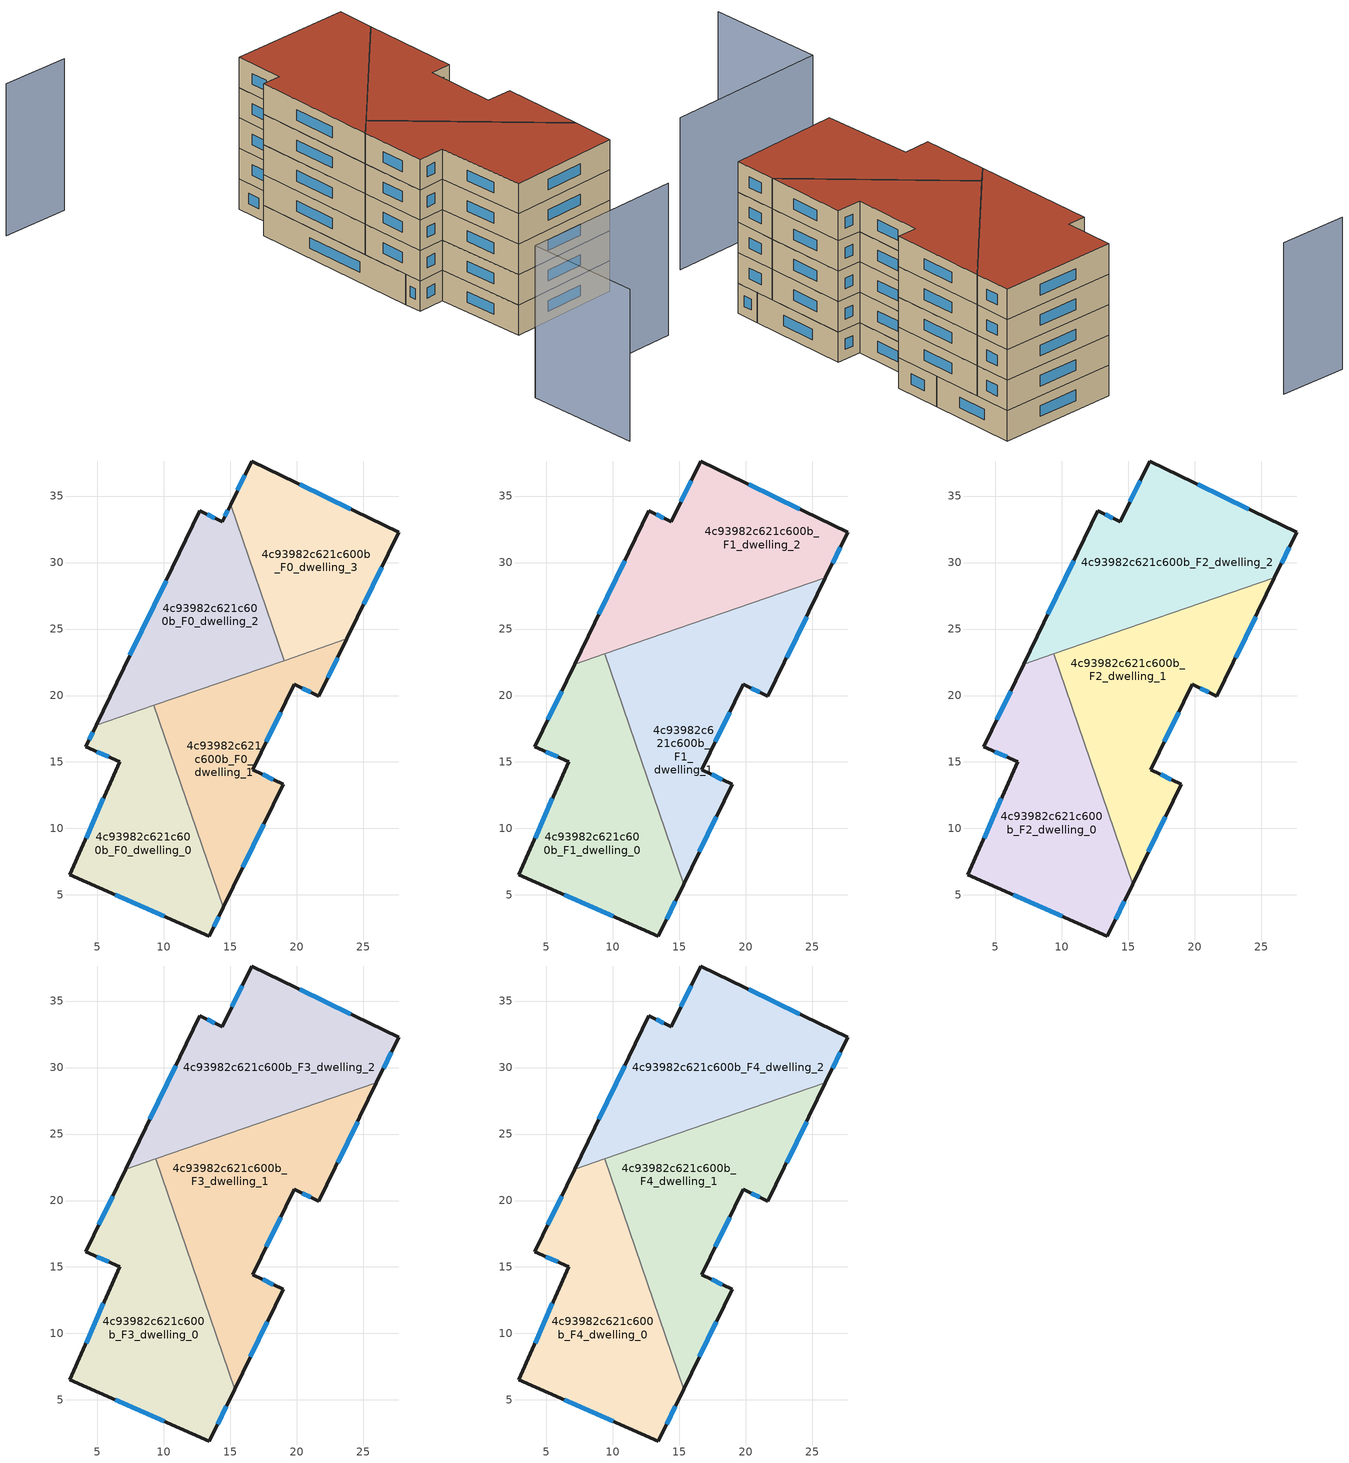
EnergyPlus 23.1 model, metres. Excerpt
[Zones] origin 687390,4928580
4c93982c621c600b_F0_dwelling_0
 floor ground (EU_floor_Construction): 9.27,19.27 14.49,4.07 13.44,1.91 2.94,6.5 6.68,15.03 4.13,16.15 4.91,17.78 z0
 wall outside (EU_wall_Construction): 4.91,17.78 4.13,16.15 6.68,15.03 2.94,6.5 13.44,1.91 14.49,4.07 z0:3
 wall to 4c93982c621c600b_F0_dwelling_2 (EU_wall_Construction): 9.27,19.27 4.91,17.78 z0:3
 wall to 4c93982c621c600b_F0_dwelling_1 (EU_wall_Construction): 14.49,4.07 9.26,19.27 z0:3
 window (EU_Window_Construction): 5.46,12.26 4.15,9.28 / 4.96,15.79 5.85,15.4 / 4.66,17.25 4.38,16.68 / 13.78,2.61 14.15,3.37 / 6.35,5.01 10.02,3.4 z0.98:2.02
4c93982c621c600b_F0_dwelling_1
 floor ground (EU_floor_Construction): 19.05,22.63 19.8,20.84 16.69,14.43 18.99,13.31 14.49,4.07 9.27,19.27 z0; 19.8,20.84 19.05,22.63 21.67,19.93 z0; 23.77,24.25 21.67,19.93 19.05,22.63 z0
 wall outside (EU_wall_Construction): 14.49,4.07 18.99,13.31 16.69,14.43 19.8,20.84 21.67,19.93 23.77,24.25 z0:3
 wall to 4c93982c621c600b_F0_dwelling_3 (EU_wall_Construction): 23.77,24.25 19.05,22.63 z0:3
 wall to 4c93982c621c600b_F0_dwelling_2 (EU_wall_Construction): 19.05,22.63 9.27,19.27 z0:3
 window (EU_Window_Construction): 15.95,7.07 17.52,10.31 / 22.35,21.34 23.09,22.85 / 20.41,20.55 21.06,20.23 / 17.7,16.52 18.79,18.76 / 18.24,13.68 17.44,14.07 z0.98:2.02
4c93982c621c600b_F0_dwelling_2
 floor ground (EU_floor_Construction): 15.02,34.36 19.05,22.63 4.91,17.78 12.72,33.89 14.4,33.07 z0
 wall outside (EU_wall_Construction): 15.03,34.36 14.4,33.07 12.72,33.89 4.91,17.78 z0:3
 wall to 4c93982c621c600b_F0_dwelling_3 (EU_wall_Construction): 19.05,22.63 15.02,34.36 z0:3
 window (EU_Window_Construction): 10.18,28.65 7.45,23.02 / 13.85,33.34 13.26,33.62 / 14.82,33.94 14.6,33.49 z0.98:2.02
4c93982c621c600b_F0_dwelling_3
 floor ground (EU_floor_Construction): 27.67,32.27 23.77,24.25 19.05,22.63 15.02,34.36 16.63,37.64 z0
 wall outside (EU_wall_Construction): 23.77,24.25 27.67,32.27 16.63,37.64 15.03,34.36 z0:3
 window (EU_Window_Construction): 25.04,26.86 26.4,29.66 / 16.11,36.57 15.55,35.42 / 24.08,34.02 20.22,35.89 z0.98:2.02
4c93982c621c600b_F1_dwelling_0
 floor to 4c93982c621c600b_F0_dwelling_0 (EU_floor_Construction): 9.27,19.27 14.49,4.07 13.44,1.91 2.94,6.5 6.68,15.03 5.01,17.63 5.15,17.86 z3; 4.91,17.77 5.01,17.63 4.13,16.15 z3; 5.01,17.63 6.68,15.03 4.13,16.15 z3; 5.15,17.85 5.01,17.63 4.91,17.77 z3
 floor to 4c93982c621c600b_F0_dwelling_1 (EU_floor_Construction): 10.55,19.71 15.33,5.8 14.49,4.07 9.27,19.27 z3
 floor to 4c93982c621c600b_F0_dwelling_2 (EU_floor_Construction): 9.38,23.13 10.55,19.71 5.15,17.86 8.03,22.67 z3; 8.03,22.67 5.15,17.86 4.92,17.78 7.13,22.36 z3
 wall outside (EU_wall_Construction): 7.13,22.36 4.13,16.15 6.68,15.03 2.94,6.5 13.44,1.91 15.33,5.8 z3:6
 wall to 4c93982c621c600b_F1_dwelling_1 (EU_wall_Construction): 15.33,5.8 9.38,23.13 z3:6
 wall to 4c93982c621c600b_F1_dwelling_2 (EU_wall_Construction): 9.38,23.13 7.13,22.36 z3:6
 window (EU_Window_Construction): 5.46,12.26 4.15,9.28 / 4.96,15.79 5.85,15.4 / 6.16,20.34 5.11,18.17 / 14.05,3.18 14.72,4.54 / 6.35,5.01 10.02,3.4 z3.98:5.02
4c93982c621c600b_F1_dwelling_1
 floor to 4c93982c621c600b_F0_dwelling_2 (EU_floor_Construction): 17.88,26.05 19.05,22.63 10.55,19.71 9.38,23.13 z3
 floor to 4c93982c621c600b_F0_dwelling_1 (EU_floor_Construction): 19.23,22.45 19.8,20.84 16.69,14.43 18.99,13.31 15.33,5.8 10.55,19.71 19.05,22.63 z3; 23.77,24.25 21.67,19.93 20.21,21.44 21.65,23.52 z3; 20.21,21.44 21.67,19.93 19.8,20.84 z3; 19.15,22.67 19.23,22.45 19.05,22.63 z3; 21.65,23.52 20.21,21.44 19.23,22.45 19.15,22.67 z3; 19.23,22.45 20.21,21.44 19.8,20.84 z3
 floor to 4c93982c621c600b_F0_dwelling_3 (EU_floor_Construction): 26,28.84 23.77,24.25 21.65,23.52 25.09,28.53 z3; 25.09,28.53 21.65,23.52 19.15,22.67 17.95,26.07 z3; 17.95,26.07 19.15,22.67 19.05,22.63 17.88,26.05 z3
 wall outside (EU_wall_Construction): 15.33,5.8 18.99,13.31 16.69,14.43 19.8,20.84 21.67,19.93 26,28.84 z3:6
 wall to 4c93982c621c600b_F1_dwelling_2 (EU_wall_Construction): 26,28.84 9.38,23.13 z3:6
 window (EU_Window_Construction): 18.24,13.68 17.44,14.07 / 16.52,8.25 17.8,10.87 / 23.08,22.83 24.59,25.94 / 20.41,20.55 21.06,20.23 / 17.7,16.52 18.79,18.76 z3.98:5.02
4c93982c621c600b_F1_dwelling_2
 floor to 4c93982c621c600b_F0_dwelling_2 (EU_floor_Construction): 15.02,34.36 17.88,26.05 7.13,22.36 12.72,33.89 14.4,33.07 z3
 floor to 4c93982c621c600b_F0_dwelling_3 (EU_floor_Construction): 27.67,32.27 26,28.84 17.88,26.05 15.02,34.36 16.63,37.64 z3
 wall outside (EU_wall_Construction): 26,28.84 27.67,32.27 16.63,37.64 14.4,33.07 12.72,33.89 7.13,22.36 z3:6
 window (EU_Window_Construction): 13.85,33.34 13.26,33.62 / 15.9,36.15 15.12,34.56 / 24.08,34.02 20.22,35.89 / 26.54,29.96 27.13,31.15 / 10.9,30.14 8.95,26.11 z3.98:5.02
4c93982c621c600b_F2_dwelling_0
 floor to 4c93982c621c600b_F1_dwelling_0 (EU_floor_Construction): 9.38,23.13 15.33,5.8 13.44,1.91 2.94,6.5 6.68,15.03 4.13,16.15 7.13,22.36 z6
 wall outside (EU_wall_Construction): 7.13,22.36 4.13,16.15 6.68,15.03 2.94,6.5 13.44,1.91 15.33,5.8 z6:9
 wall to 4c93982c621c600b_F2_dwelling_1 (EU_wall_Construction): 15.33,5.8 9.38,23.13 z6:9
 wall to 4c93982c621c600b_F2_dwelling_2 (EU_wall_Construction): 9.38,23.13 7.13,22.36 z6:9
 window (EU_Window_Construction): 5.46,12.26 4.15,9.28 / 4.96,15.79 5.85,15.4 / 6.16,20.34 5.11,18.17 / 14.05,3.18 14.72,4.54 / 6.35,5.01 10.02,3.4 z6.98:8.02
4c93982c621c600b_F2_dwelling_1
 floor to 4c93982c621c600b_F1_dwelling_1 (EU_floor_Construction): 26,28.84 21.67,19.93 19.8,20.84 16.69,14.43 18.99,13.31 15.33,5.8 9.38,23.13 z6
 wall outside (EU_wall_Construction): 15.33,5.8 18.99,13.31 16.69,14.43 19.8,20.84 21.67,19.93 26,28.84 z6:9
 wall to 4c93982c621c600b_F2_dwelling_2 (EU_wall_Construction): 26,28.84 9.38,23.13 z6:9
 window (EU_Window_Construction): 18.24,13.68 17.44,14.07 / 16.52,8.25 17.8,10.87 / 23.08,22.83 24.59,25.94 / 20.41,20.55 21.06,20.23 / 17.7,16.52 18.79,18.76 z6.98:8.02
4c93982c621c600b_F2_dwelling_2
 floor to 4c93982c621c600b_F1_dwelling_2 (EU_floor_Construction): 27.67,32.27 26,28.84 7.13,22.36 12.72,33.89 14.4,33.07 16.63,37.64 z6
 wall outside (EU_wall_Construction): 26,28.84 27.67,32.27 16.63,37.64 14.4,33.07 12.72,33.89 7.13,22.36 z6:9
 window (EU_Window_Construction): 13.85,33.34 13.26,33.62 / 15.9,36.15 15.12,34.56 / 24.08,34.02 20.22,35.89 / 26.54,29.96 27.13,31.15 / 10.9,30.14 8.95,26.11 z6.98:8.02
4c93982c621c600b_F3_dwelling_0
 floor to 4c93982c621c600b_F2_dwelling_0 (EU_floor_Construction): 9.38,23.13 15.33,5.8 13.44,1.91 2.94,6.5 6.68,15.03 4.13,16.15 7.13,22.36 z9
 wall outside (EU_wall_Construction): 7.13,22.36 4.13,16.15 6.68,15.03 2.94,6.5 13.44,1.91 15.33,5.8 z9:12
 wall to 4c93982c621c600b_F3_dwelling_1 (EU_wall_Construction): 15.33,5.8 9.38,23.13 z9:12
 wall to 4c93982c621c600b_F3_dwelling_2 (EU_wall_Construction): 9.38,23.13 7.13,22.36 z9:12
 window (EU_Window_Construction): 5.46,12.26 4.15,9.28 / 4.96,15.79 5.85,15.4 / 6.16,20.34 5.11,18.17 / 14.05,3.18 14.72,4.54 / 6.35,5.01 10.02,3.4 z9.98:11.02
4c93982c621c600b_F3_dwelling_1
 floor to 4c93982c621c600b_F2_dwelling_1 (EU_floor_Construction): 26,28.84 21.67,19.93 19.8,20.84 16.69,14.43 18.99,13.31 15.33,5.8 9.38,23.13 z9
 wall outside (EU_wall_Construction): 15.33,5.8 18.99,13.31 16.69,14.43 19.8,20.84 21.67,19.93 26,28.84 z9:12
 wall to 4c93982c621c600b_F3_dwelling_2 (EU_wall_Construction): 26,28.84 9.38,23.13 z9:12
 window (EU_Window_Construction): 18.24,13.68 17.44,14.07 / 16.52,8.25 17.8,10.87 / 23.08,22.83 24.59,25.94 / 20.41,20.55 21.06,20.23 / 17.7,16.52 18.79,18.76 z9.98:11.02
4c93982c621c600b_F3_dwelling_2
 floor to 4c93982c621c600b_F2_dwelling_2 (EU_floor_Construction): 27.67,32.27 26,28.84 7.13,22.36 12.72,33.89 14.4,33.07 16.63,37.64 z9
 wall outside (EU_wall_Construction): 26,28.84 27.67,32.27 16.63,37.64 14.4,33.07 12.72,33.89 7.13,22.36 z9:12
 window (EU_Window_Construction): 13.85,33.34 13.26,33.62 / 15.9,36.15 15.12,34.56 / 24.08,34.02 20.22,35.89 / 26.54,29.96 27.13,31.15 / 10.9,30.14 8.95,26.11 z9.98:11.02
4c93982c621c600b_F4_dwelling_0
 floor to 4c93982c621c600b_F3_dwelling_0 (EU_floor_Construction): 9.38,23.13 15.33,5.8 13.44,1.91 2.94,6.5 6.68,15.03 4.13,16.15 7.13,22.36 z12
 wall outside (EU_wall_Construction): 7.13,22.36 4.13,16.15 6.68,15.03 2.94,6.5 13.44,1.91 15.33,5.8 z12:15
 wall to 4c93982c621c600b_F4_dwelling_1 (EU_wall_Construction): 15.33,5.8 9.38,23.13 z12:15
 wall to 4c93982c621c600b_F4_dwelling_2 (EU_wall_Construction): 9.38,23.13 7.13,22.36 z12:15
 window (EU_Window_Construction): 5.46,12.26 4.15,9.28 / 4.96,15.79 5.85,15.4 / 6.16,20.34 5.11,18.17 / 14.05,3.18 14.72,4.54 / 6.35,5.01 10.02,3.4 z12.98:14.02
 roof outside (EU_roof_Construction): 13.44,1.91 15.33,5.8 9.38,23.13 7.13,22.36 4.13,16.15 6.68,15.03 2.94,6.5 z15
4c93982c621c600b_F4_dwelling_1
 floor to 4c93982c621c600b_F3_dwelling_1 (EU_floor_Construction): 26,28.84 21.67,19.93 19.8,20.84 16.69,14.43 18.99,13.31 15.33,5.8 9.38,23.13 z12
 wall outside (EU_wall_Construction): 15.33,5.8 18.99,13.31 16.69,14.43 19.8,20.84 21.67,19.93 26,28.84 z12:15
 wall to 4c93982c621c600b_F4_dwelling_2 (EU_wall_Construction): 26,28.84 9.38,23.13 z12:15
 window (EU_Window_Construction): 18.24,13.68 17.44,14.07 / 16.52,8.25 17.8,10.87 / 23.08,22.83 24.59,25.94 / 20.41,20.55 21.06,20.23 / 17.7,16.52 18.79,18.76 z12.98:14.02
 roof outside (EU_roof_Construction): 18.99,13.31 16.69,14.43 19.8,20.84 21.67,19.93 26,28.84 9.38,23.13 15.33,5.8 z15
4c93982c621c600b_F4_dwelling_2
 floor to 4c93982c621c600b_F3_dwelling_2 (EU_floor_Construction): 27.67,32.27 26,28.84 7.13,22.36 12.72,33.89 14.4,33.07 16.63,37.64 z12
 wall outside (EU_wall_Construction): 26,28.84 27.67,32.27 16.63,37.64 14.4,33.07 12.72,33.89 7.13,22.36 z12:15
 window (EU_Window_Construction): 13.85,33.34 13.26,33.62 / 15.9,36.15 15.12,34.56 / 24.08,34.02 20.22,35.89 / 26.54,29.96 27.13,31.15 / 10.9,30.14 8.95,26.11 z12.98:14.02
 roof outside (EU_roof_Construction): 26,28.84 27.67,32.27 16.63,37.64 14.4,33.07 12.72,33.89 7.13,22.36 z15
shading: -12.25,-9.46 -7.49,1.08 / -7.49,1.08 7.54,-5.7 / 11.06,51.88 4.89,55.03 z0:15
[Building]
EU S2 Campaign: North Axis=0; Terrain=City; Solar Distribution=FullExterior
[Site:Location]
Bologna: Latitude=44.5; Longitude=11.25; Time Zone=1; Elevation=37
[SizingPeriod:WeatherFileDays]
AnnualSizingPeriod: Begin Month=1; Begin Day of Month=1; End Month=12; End Day of Month=31; Day of Week for Start Day=Monday; Use Weather File Daylight Saving Period=No; Use Weather File Rain and Snow Indicators=No
[MATERIAL]
EU_InternalMass_Material: Roughness=MediumRough; Thickness=0.1; Conductivity=1; Density=1800; Specific Heat=900; Thermal Absorptance=0.9; Solar Absorptance=0.7; Visible Absorptance=0.7
[MATERIAL:NOMASS] Roughness=MediumRough; Thermal Absorptance=0.9; Solar Absorptance=0.7; Visible Absorptance=0.7
Name | Thermal Resistance
EU_wall_NoMass | 0.905828
EU_roof_NoMass | 0.37593
EU_floor_NoMass | 0.67114
[WINDOWMATERIAL:SIMPLEGLAZINGSYSTEM]
EU_Window_SimpleGlazing: UFactor=4.52486; Solar Heat Gain Coefficient=0.85; Visible Transmittance=0.85
[CONSTRUCTION]
EU_wall_Construction: EU_wall_NoMass
EU_roof_Construction: EU_roof_NoMass
EU_floor_Construction: EU_floor_NoMass
EU_InternalMass_Construction: EU_InternalMass_Material
EU_Window_Construction: EU_Window_SimpleGlazing
[ZONE] Type=1; Multiplier=1; Ceiling Height=autocalculate; Floor Area=autocalculate; Part of Total Floor Area=Yes
Name | Volume
4c93982c621c600b_F0_dwelling_0 | 324.238
4c93982c621c600b_F1_dwelling_0 | 432.362
4c93982c621c600b_F2_dwelling_0; 4c93982c621c600b_F3_dwelling_0; 4c93982c621c600b_F4_dwelling_0 | 432.366
4c93982c621c600b_F0_dwelling_1 | 324.287
4c93982c621c600b_F1_dwelling_1 | 432.344
4c93982c621c600b_F2_dwelling_1; 4c93982c621c600b_F3_dwelling_1; 4c93982c621c600b_F4_dwelling_1 | 432.353
4c93982c621c600b_F0_dwelling_2 | 324.285
4c93982c621c600b_F1_dwelling_2 | 432.345
4c93982c621c600b_F2_dwelling_2; 4c93982c621c600b_F3_dwelling_2; 4c93982c621c600b_F4_dwelling_2 | 432.35
4c93982c621c600b_F0_dwelling_3 | 324.253
[INTERNALMASS] Construction=EU_InternalMass_Construction
Name | Zone or ZoneList | Surface Area
4c93982c621c600b_F0_dwelling_0_EU_InternalMass | 4c93982c621c600b_F0_dwelling_0 | 108.079
4c93982c621c600b_F0_dwelling_1_EU_InternalMass | 4c93982c621c600b_F0_dwelling_1 | 108.098
4c93982c621c600b_F0_dwelling_2_EU_InternalMass | 4c93982c621c600b_F0_dwelling_2 | 108.094
4c93982c621c600b_F0_dwelling_3_EU_InternalMass | 4c93982c621c600b_F0_dwelling_3 | 108.083
4c93982c621c600b_F1_dwelling_0_EU_InternalMass | 4c93982c621c600b_F1_dwelling_0 | 144.121
4c93982c621c600b_F1_dwelling_1_EU_InternalMass | 4c93982c621c600b_F1_dwelling_1 | 144.119
4c93982c621c600b_F1_dwelling_2_EU_InternalMass | 4c93982c621c600b_F1_dwelling_2 | 144.117
4c93982c621c600b_F2_dwelling_0_EU_InternalMass | 4c93982c621c600b_F2_dwelling_0 | 144.121
4c93982c621c600b_F2_dwelling_1_EU_InternalMass | 4c93982c621c600b_F2_dwelling_1 | 144.119
4c93982c621c600b_F2_dwelling_2_EU_InternalMass | 4c93982c621c600b_F2_dwelling_2 | 144.117
4c93982c621c600b_F3_dwelling_0_EU_InternalMass | 4c93982c621c600b_F3_dwelling_0 | 144.121
4c93982c621c600b_F3_dwelling_1_EU_InternalMass | 4c93982c621c600b_F3_dwelling_1 | 144.119
4c93982c621c600b_F3_dwelling_2_EU_InternalMass | 4c93982c621c600b_F3_dwelling_2 | 144.117
4c93982c621c600b_F4_dwelling_0_EU_InternalMass | 4c93982c621c600b_F4_dwelling_0 | 144.121
4c93982c621c600b_F4_dwelling_1_EU_InternalMass | 4c93982c621c600b_F4_dwelling_1 | 144.119
4c93982c621c600b_F4_dwelling_2_EU_InternalMass | 4c93982c621c600b_F4_dwelling_2 | 144.117
[OTHEREQUIPMENT] Fuel Type=Electricity; Design Level Calculation Method=Watts/Area; Power per Zone Floor Area=1; Fraction Latent=0; Fraction Radiant=0; Fraction Lost=0; Carbon Dioxide Generation Rate=0; EndUse Subcategory=EU_Step8_InternalGains
Name | Zone or ZoneList or Space or SpaceList | Schedule
EU_Step8_InternalGain_4c93982c621c600b_F0_dwelling_0_f000 | 4c93982c621c600b_F0_dwelling_0 | EU_Step8_GainSchedule_4c93982c621c600b_F0_dwelling_0_f000
EU_Step8_InternalGain_4c93982c621c600b_F0_dwelling_1_f000 | 4c93982c621c600b_F0_dwelling_1 | EU_Step8_GainSchedule_4c93982c621c600b_F0_dwelling_1_f000
EU_Step8_InternalGain_4c93982c621c600b_F0_dwelling_2_f000 | 4c93982c621c600b_F0_dwelling_2 | EU_Step8_GainSchedule_4c93982c621c600b_F0_dwelling_2_f000
EU_Step8_InternalGain_4c93982c621c600b_F0_dwelling_3_f000 | 4c93982c621c600b_F0_dwelling_3 | EU_Step8_GainSchedule_4c93982c621c600b_F0_dwelling_3_f000
EU_Step8_InternalGain_4c93982c621c600b_F1_dwelling_0_f000 | 4c93982c621c600b_F1_dwelling_0 | EU_Step8_GainSchedule_4c93982c621c600b_F1_dwelling_0_f000
EU_Step8_InternalGain_4c93982c621c600b_F1_dwelling_1_f000 | 4c93982c621c600b_F1_dwelling_1 | EU_Step8_GainSchedule_4c93982c621c600b_F1_dwelling_1_f000
EU_Step8_InternalGain_4c93982c621c600b_F1_dwelling_2_f000 | 4c93982c621c600b_F1_dwelling_2 | EU_Step8_GainSchedule_4c93982c621c600b_F1_dwelling_2_f000
EU_Step8_InternalGain_4c93982c621c600b_F2_dwelling_0_f000 | 4c93982c621c600b_F2_dwelling_0 | EU_Step8_GainSchedule_4c93982c621c600b_F2_dwelling_0_f000
EU_Step8_InternalGain_4c93982c621c600b_F2_dwelling_1_f000 | 4c93982c621c600b_F2_dwelling_1 | EU_Step8_GainSchedule_4c93982c621c600b_F2_dwelling_1_f000
EU_Step8_InternalGain_4c93982c621c600b_F2_dwelling_2_f000 | 4c93982c621c600b_F2_dwelling_2 | EU_Step8_GainSchedule_4c93982c621c600b_F2_dwelling_2_f000
EU_Step8_InternalGain_4c93982c621c600b_F3_dwelling_0_f000 | 4c93982c621c600b_F3_dwelling_0 | EU_Step8_GainSchedule_4c93982c621c600b_F3_dwelling_0_f000
EU_Step8_InternalGain_4c93982c621c600b_F3_dwelling_1_f000 | 4c93982c621c600b_F3_dwelling_1 | EU_Step8_GainSchedule_4c93982c621c600b_F3_dwelling_1_f000
EU_Step8_InternalGain_4c93982c621c600b_F3_dwelling_2_f000 | 4c93982c621c600b_F3_dwelling_2 | EU_Step8_GainSchedule_4c93982c621c600b_F3_dwelling_2_f000
EU_Step8_InternalGain_4c93982c621c600b_F4_dwelling_0_f000 | 4c93982c621c600b_F4_dwelling_0 | EU_Step8_GainSchedule_4c93982c621c600b_F4_dwelling_0_f000
EU_Step8_InternalGain_4c93982c621c600b_F4_dwelling_1_f000 | 4c93982c621c600b_F4_dwelling_1 | EU_Step8_GainSchedule_4c93982c621c600b_F4_dwelling_1_f000
EU_Step8_InternalGain_4c93982c621c600b_F4_dwelling_2_f000 | 4c93982c621c600b_F4_dwelling_2 | EU_Step8_GainSchedule_4c93982c621c600b_F4_dwelling_2_f000
[ZONEVENTILATION:DESIGNFLOWRATE] Schedule=EU_AlwaysOn; Design Flow Rate Calculation Method=AirChanges/Hour; Air Changes per Hour=0.73129; Ventilation Type=Natural; Fan Pressure Rise=0; Fan Total Efficiency=1; Constant Term Coefficient=1; Temperature Term Coefficient=0; Velocity Term Coefficient=0; Velocity Squared Term Coefficient=0; Minimum Indoor Temperature=-100; Maximum Indoor Temperature=100; Delta Temperature=-100; Minimum Outdoor Temperature=-100; Maximum Outdoor Temperature=100; Maximum Wind Speed=40
Name | Zone or ZoneList or Space or SpaceList
EU_ConstantAir_4c93982c621c600b_F0_dwelling_0 | 4c93982c621c600b_F0_dwelling_0
EU_ConstantAir_4c93982c621c600b_F0_dwelling_1 | 4c93982c621c600b_F0_dwelling_1
EU_ConstantAir_4c93982c621c600b_F0_dwelling_2 | 4c93982c621c600b_F0_dwelling_2
EU_ConstantAir_4c93982c621c600b_F0_dwelling_3 | 4c93982c621c600b_F0_dwelling_3
EU_ConstantAir_4c93982c621c600b_F1_dwelling_0 | 4c93982c621c600b_F1_dwelling_0
EU_ConstantAir_4c93982c621c600b_F1_dwelling_1 | 4c93982c621c600b_F1_dwelling_1
EU_ConstantAir_4c93982c621c600b_F1_dwelling_2 | 4c93982c621c600b_F1_dwelling_2
EU_ConstantAir_4c93982c621c600b_F2_dwelling_0 | 4c93982c621c600b_F2_dwelling_0
EU_ConstantAir_4c93982c621c600b_F2_dwelling_1 | 4c93982c621c600b_F2_dwelling_1
EU_ConstantAir_4c93982c621c600b_F2_dwelling_2 | 4c93982c621c600b_F2_dwelling_2
EU_ConstantAir_4c93982c621c600b_F3_dwelling_0 | 4c93982c621c600b_F3_dwelling_0
EU_ConstantAir_4c93982c621c600b_F3_dwelling_1 | 4c93982c621c600b_F3_dwelling_1
EU_ConstantAir_4c93982c621c600b_F3_dwelling_2 | 4c93982c621c600b_F3_dwelling_2
EU_ConstantAir_4c93982c621c600b_F4_dwelling_0 | 4c93982c621c600b_F4_dwelling_0
EU_ConstantAir_4c93982c621c600b_F4_dwelling_1 | 4c93982c621c600b_F4_dwelling_1
EU_ConstantAir_4c93982c621c600b_F4_dwelling_2 | 4c93982c621c600b_F4_dwelling_2
[HVACTEMPLATE:THERMOSTAT] Constant Heating Setpoint=20; Constant Cooling Setpoint=50
EU_HeatOnly_4c93982c621c600b_F0_dwelling_0; EU_HeatOnly_4c93982c621c600b_F0_dwelling_1; EU_HeatOnly_4c93982c621c600b_F0_dwelling_2; EU_HeatOnly_4c93982c621c600b_F0_dwelling_3; EU_HeatOnly_4c93982c621c600b_F1_dwelling_0; EU_HeatOnly_4c93982c621c600b_F1_dwelling_1; EU_HeatOnly_4c93982c621c600b_F1_dwelling_2; EU_HeatOnly_4c93982c621c600b_F2_dwelling_0; EU_HeatOnly_4c93982c621c600b_F2_dwelling_1; EU_HeatOnly_4c93982c621c600b_F2_dwelling_2; EU_HeatOnly_4c93982c621c600b_F3_dwelling_0; EU_HeatOnly_4c93982c621c600b_F3_dwelling_1; EU_HeatOnly_4c93982c621c600b_F3_dwelling_2; EU_HeatOnly_4c93982c621c600b_F4_dwelling_0; EU_HeatOnly_4c93982c621c600b_F4_dwelling_1; EU_HeatOnly_4c93982c621c600b_F4_dwelling_2
[HVACTEMPLATE:ZONE:IDEALLOADSAIRSYSTEM] System Availability Schedule=EU_AlwaysOn; Maximum Heating Supply Air Temperature=50; Minimum Cooling Supply Air Temperature=13; Maximum Heating Supply Air Humidity Ratio=0.0156; Minimum Cooling Supply Air Humidity Ratio=0.0077; Heating Limit=NoLimit; Cooling Limit=NoLimit; Heating Availability Schedule=EU_AlwaysOn; Cooling Availability Schedule=EU_CoolingOff; Dehumidification Control Type=ConstantSensibleHeatRatio; Cooling Sensible Heat Ratio=0.7; Dehumidification Setpoint=60; Humidification Control Type=None; Humidification Setpoint=30; Outdoor Air Method=None; Outdoor Air Flow Rate per Person=0.00944; Outdoor Air Flow Rate per Zone Floor Area=0; Outdoor Air Flow Rate per Zone=0; Demand Controlled Ventilation Type=None; Outdoor Air Economizer Type=NoEconomizer; Heat Recovery Type=None; Sensible Heat Recovery Effectiveness=0.7; Latent Heat Recovery Effectiveness=0.65
Name | Template Thermostat
4c93982c621c600b_F0_dwelling_0 | EU_HeatOnly_4c93982c621c600b_F0_dwelling_0
4c93982c621c600b_F0_dwelling_1 | EU_HeatOnly_4c93982c621c600b_F0_dwelling_1
4c93982c621c600b_F0_dwelling_2 | EU_HeatOnly_4c93982c621c600b_F0_dwelling_2
4c93982c621c600b_F0_dwelling_3 | EU_HeatOnly_4c93982c621c600b_F0_dwelling_3
4c93982c621c600b_F1_dwelling_0 | EU_HeatOnly_4c93982c621c600b_F1_dwelling_0
4c93982c621c600b_F1_dwelling_1 | EU_HeatOnly_4c93982c621c600b_F1_dwelling_1
4c93982c621c600b_F1_dwelling_2 | EU_HeatOnly_4c93982c621c600b_F1_dwelling_2
4c93982c621c600b_F2_dwelling_0 | EU_HeatOnly_4c93982c621c600b_F2_dwelling_0
4c93982c621c600b_F2_dwelling_1 | EU_HeatOnly_4c93982c621c600b_F2_dwelling_1
4c93982c621c600b_F2_dwelling_2 | EU_HeatOnly_4c93982c621c600b_F2_dwelling_2
4c93982c621c600b_F3_dwelling_0 | EU_HeatOnly_4c93982c621c600b_F3_dwelling_0
4c93982c621c600b_F3_dwelling_1 | EU_HeatOnly_4c93982c621c600b_F3_dwelling_1
4c93982c621c600b_F3_dwelling_2 | EU_HeatOnly_4c93982c621c600b_F3_dwelling_2
4c93982c621c600b_F4_dwelling_0 | EU_HeatOnly_4c93982c621c600b_F4_dwelling_0
4c93982c621c600b_F4_dwelling_1 | EU_HeatOnly_4c93982c621c600b_F4_dwelling_1
4c93982c621c600b_F4_dwelling_2 | EU_HeatOnly_4c93982c621c600b_F4_dwelling_2
[SIZING:ZONE] Zone Cooling Design Supply Air Temperature Input Method=SupplyAirTemperature; Zone Cooling Design Supply Air Temperature=13; Zone Heating Design Supply Air Temperature Input Method=SupplyAirTemperature; Zone Heating Design Supply Air Temperature=50; Zone Cooling Design Supply Air Humidity Ratio=0.008; Zone Heating Design Supply Air Humidity Ratio=0.008; Cooling Design Air Flow Method=DesignDay; Cooling Design Air Flow Rate=0; Cooling Minimum Air Flow per Zone Floor Area=0.000762; Cooling Minimum Air Flow=0; Cooling Minimum Air Flow Fraction=0.2; Heating Design Air Flow Method=DesignDay; Heating Design Air Flow Rate=0; Heating Maximum Air Flow per Zone Floor Area=0.002032; Heating Maximum Air Flow=0.141576; Heating Maximum Air Flow Fraction=0.3; Account for Dedicated Outdoor Air System=No; Dedicated Outdoor Air System Control Strategy=NeutralSupplyAir; Dedicated Outdoor Air Low Setpoint Temperature for Design=autosize; Dedicated Outdoor Air High Setpoint Temperature for Design=autosize; Zone Load Sizing Method=Sensible Load Only No Latent Load; Zone Latent Cooling Design Supply Air Humidity Ratio Input Method=HumidityRatioDifference; Zone Cooling Design Supply Air Humidity Ratio Difference=0.005; Zone Latent Heating Design Supply Air Humidity Ratio Input Method=HumidityRatioDifference; Zone Humidification Design Supply Air Humidity Ratio Difference=0.005
4c93982c621c600b_F0_dwelling_0; 4c93982c621c600b_F0_dwelling_1; 4c93982c621c600b_F0_dwelling_2; 4c93982c621c600b_F0_dwelling_3; 4c93982c621c600b_F1_dwelling_0; 4c93982c621c600b_F1_dwelling_1; 4c93982c621c600b_F1_dwelling_2; 4c93982c621c600b_F2_dwelling_0; 4c93982c621c600b_F2_dwelling_1; 4c93982c621c600b_F2_dwelling_2; 4c93982c621c600b_F3_dwelling_0; 4c93982c621c600b_F3_dwelling_1; 4c93982c621c600b_F3_dwelling_2; 4c93982c621c600b_F4_dwelling_0; 4c93982c621c600b_F4_dwelling_1; 4c93982c621c600b_F4_dwelling_2
[SCHEDULE:CONSTANT]
Name | Hourly Value
EU_AlwaysOn | 1
EU_CoolingOff | 0
[SCHEDULE:FILE] Column Number=1; Rows to Skip at Top=0; Number of Hours of Data=8760; Column Separator=Comma; Interpolate to Timestep=No; Minutes per Item=60; Adjust Schedule for Daylight Savings=Yes
Name | File
EU_Step8_GainSchedule_4c93982c621c600b_F0_dwelling_0_f000 | ../../schedules/4c93982c621c600b/4c93982c621c600b_F0_dwelling_0_f000_gain.csv
EU_Step8_GainSchedule_4c93982c621c600b_F0_dwelling_1_f000 | ../../schedules/4c93982c621c600b/4c93982c621c600b_F0_dwelling_1_f000_gain.csv
EU_Step8_GainSchedule_4c93982c621c600b_F0_dwelling_2_f000 | ../../schedules/4c93982c621c600b/4c93982c621c600b_F0_dwelling_2_f000_gain.csv
EU_Step8_GainSchedule_4c93982c621c600b_F0_dwelling_3_f000 | ../../schedules/4c93982c621c600b/4c93982c621c600b_F0_dwelling_3_f000_gain.csv
EU_Step8_GainSchedule_4c93982c621c600b_F1_dwelling_0_f000 | ../../schedules/4c93982c621c600b/4c93982c621c600b_F1_dwelling_0_f000_gain.csv
EU_Step8_GainSchedule_4c93982c621c600b_F1_dwelling_1_f000 | ../../schedules/4c93982c621c600b/4c93982c621c600b_F1_dwelling_1_f000_gain.csv
EU_Step8_GainSchedule_4c93982c621c600b_F1_dwelling_2_f000 | ../../schedules/4c93982c621c600b/4c93982c621c600b_F1_dwelling_2_f000_gain.csv
EU_Step8_GainSchedule_4c93982c621c600b_F2_dwelling_0_f000 | ../../schedules/4c93982c621c600b/4c93982c621c600b_F2_dwelling_0_f000_gain.csv
EU_Step8_GainSchedule_4c93982c621c600b_F2_dwelling_1_f000 | ../../schedules/4c93982c621c600b/4c93982c621c600b_F2_dwelling_1_f000_gain.csv
EU_Step8_GainSchedule_4c93982c621c600b_F2_dwelling_2_f000 | ../../schedules/4c93982c621c600b/4c93982c621c600b_F2_dwelling_2_f000_gain.csv
EU_Step8_GainSchedule_4c93982c621c600b_F3_dwelling_0_f000 | ../../schedules/4c93982c621c600b/4c93982c621c600b_F3_dwelling_0_f000_gain.csv
EU_Step8_GainSchedule_4c93982c621c600b_F3_dwelling_1_f000 | ../../schedules/4c93982c621c600b/4c93982c621c600b_F3_dwelling_1_f000_gain.csv
EU_Step8_GainSchedule_4c93982c621c600b_F3_dwelling_2_f000 | ../../schedules/4c93982c621c600b/4c93982c621c600b_F3_dwelling_2_f000_gain.csv
EU_Step8_GainSchedule_4c93982c621c600b_F4_dwelling_0_f000 | ../../schedules/4c93982c621c600b/4c93982c621c600b_F4_dwelling_0_f000_gain.csv
EU_Step8_GainSchedule_4c93982c621c600b_F4_dwelling_1_f000 | ../../schedules/4c93982c621c600b/4c93982c621c600b_F4_dwelling_1_f000_gain.csv
EU_Step8_GainSchedule_4c93982c621c600b_F4_dwelling_2_f000 | ../../schedules/4c93982c621c600b/4c93982c621c600b_F4_dwelling_2_f000_gain.csv
